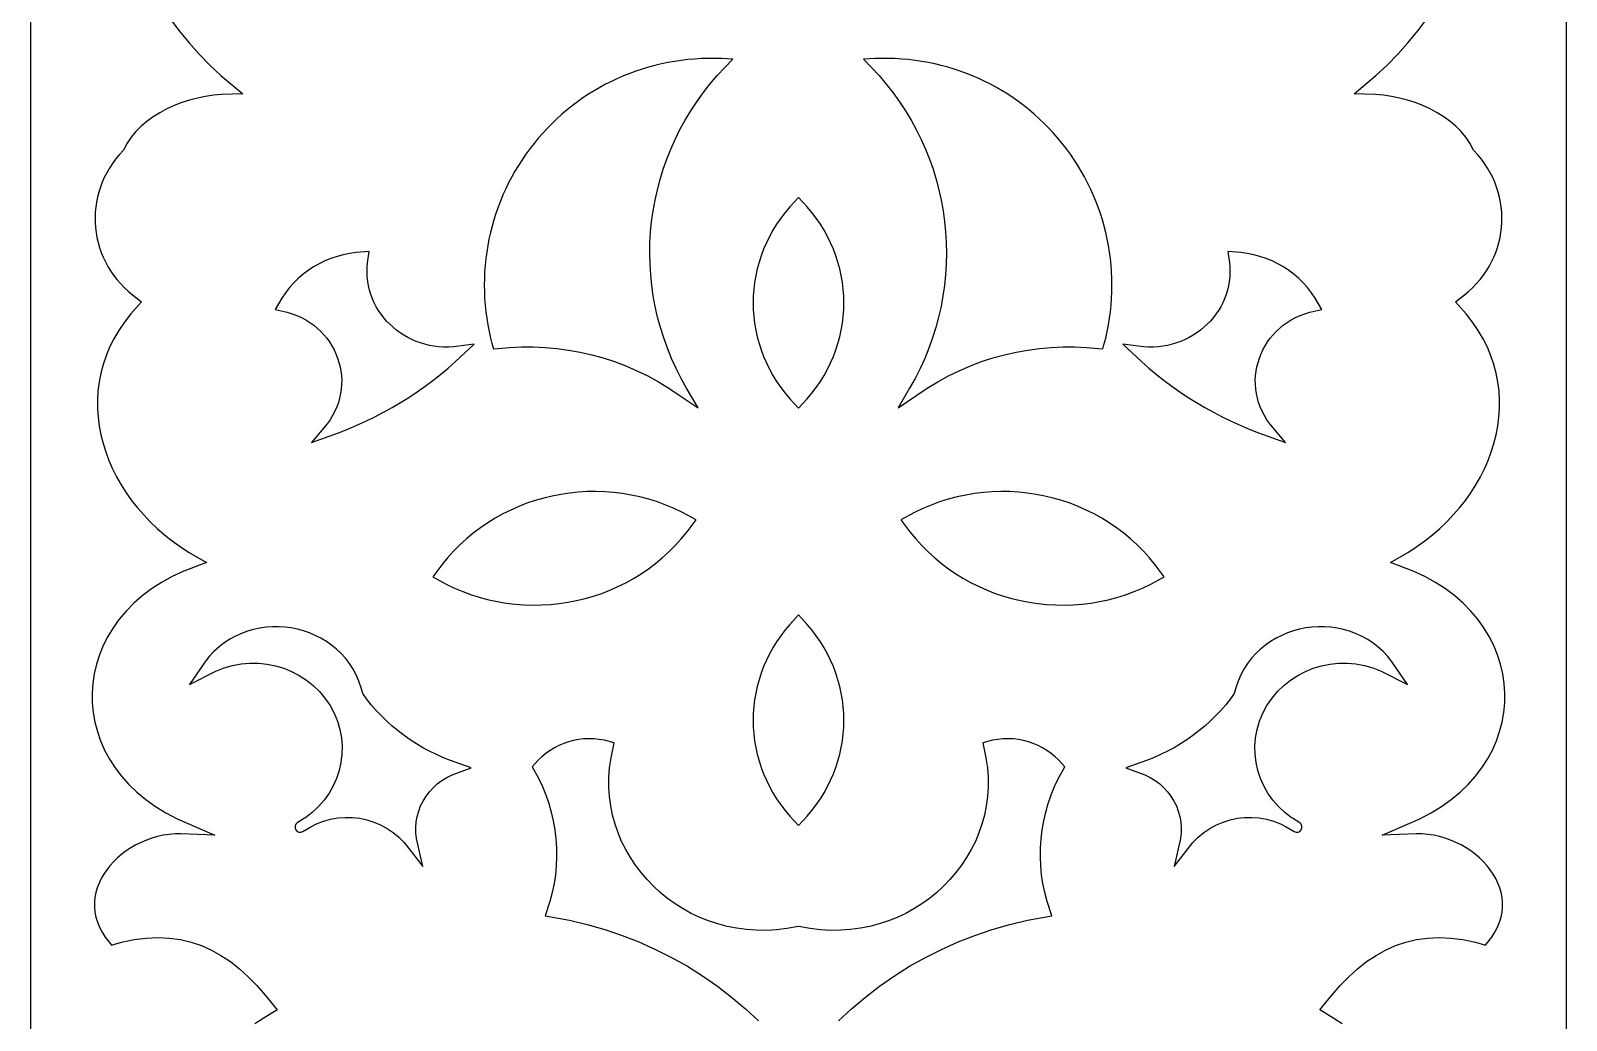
# Model space of a CAD drawing. Extents: x 1009 to 1098, y 41 to 748.
# Drawn here: x 1008.7 to 1098.2, y 187.1 to 244.8 of the extents above; entities that cross this region are included whole.
import ezdxf

# ---------------------------------------------------------------- set-up
doc = ezdxf.new("R2010")
doc.units = 0
doc.layers.add('LAYER_1', color=18, linetype='CONTINUOUS')

msp = doc.modelspace()

# ---------------------------------------------------------------- linework, layer by layer
at = {"layer": 'LAYER_1'}
for points in [[(1008.662, 95.275), (1008.664, 394.028)], [(1098.181, 394.028), (1098.183, 95.275)], [(1016.781, 245.503), (1017.325, 244.779), (1017.895, 244.083), (1018.49, 243.419), (1019.111, 242.786), (1019.755, 242.187), (1021.024, 241.115), (1019.779, 241.074), (1019.316, 241.031), (1018.85, 240.962), (1018.383, 240.867), (1017.921, 240.746), (1017.466, 240.599), (1017.023, 240.428), (1016.594, 240.232), (1016.183, 240.012), (1015.794, 239.77), (1015.431, 239.506), (1015.095, 239.22), (1014.792, 238.914), (1014.523, 238.588), (1014.292, 238.243), (1014.074, 237.83), (1013.818, 237.553), (1013.612, 237.304), (1013.422, 237.047), (1013.249, 236.784), (1013.093, 236.514), (1012.952, 236.239), (1012.829, 235.959), (1012.721, 235.675), (1012.63, 235.387), (1012.555, 235.096), (1012.495, 234.802), (1012.452, 234.506), (1012.425, 234.21), (1012.414, 233.913), (1012.418, 233.615), (1012.438, 233.319), (1012.474, 233.024), (1012.526, 232.731), (1012.593, 232.441), (1012.675, 232.153), (1012.773, 231.87), (1012.887, 231.592), (1013.016, 231.318), (1013.16, 231.051), (1013.319, 230.79), (1013.494, 230.536), (1013.683, 230.289), (1013.888, 230.051), (1014.108, 229.822), (1014.343, 229.603), (1014.593, 229.393), (1015.126, 228.995), (1014.493, 228.279), (1014.124, 227.804), (1013.796, 227.322), (1013.509, 226.832), (1013.261, 226.336), (1013.052, 225.835), (1012.88, 225.329), (1012.744, 224.821), (1012.645, 224.309), (1012.58, 223.796), (1012.549, 223.282), (1012.551, 222.768), (1012.586, 222.255), (1012.652, 221.745), (1012.75, 221.237), (1012.877, 220.733), (1013.034, 220.235), (1013.219, 219.743), (1013.432, 219.258), (1013.672, 218.781), (1013.939, 218.314), (1014.231, 217.858), (1014.547, 217.413), (1014.887, 216.981), (1015.25, 216.563), (1015.635, 216.16), (1016.041, 215.772), (1016.468, 215.402), (1016.914, 215.05), (1017.379, 214.718), (1017.862, 214.405), (1018.908, 213.796), (1017.591, 213.29), (1016.913, 212.976), (1016.282, 212.629), (1015.697, 212.251), (1015.158, 211.846), (1014.665, 211.414), (1014.218, 210.959), (1013.817, 210.483), (1013.461, 209.988), (1013.151, 209.476), (1012.886, 208.95), (1012.667, 208.412), (1012.493, 207.864), (1012.364, 207.308), (1012.281, 206.747), (1012.243, 206.183), (1012.251, 205.618), (1012.304, 205.054), (1012.402, 204.494), (1012.547, 203.939), (1012.737, 203.393), (1012.973, 202.856), (1013.255, 202.332), (1013.584, 201.823), (1013.959, 201.33), (1014.381, 200.856), (1014.849, 200.404), (1015.366, 199.976), (1015.929, 199.574), (1016.541, 199.2), (1017.201, 198.858), (1019.405, 197.895), (1017.423, 197.987), (1017.074, 197.979), (1016.729, 197.948), (1016.388, 197.895), (1016.053, 197.821), (1015.725, 197.726), (1015.404, 197.612), (1015.093, 197.48), (1014.793, 197.33), (1014.504, 197.163), (1014.229, 196.981), (1013.968, 196.785), (1013.722, 196.576), (1013.494, 196.354), (1013.283, 196.121), (1013.092, 195.878), (1012.921, 195.626), (1012.772, 195.367), (1012.645, 195.1), (1012.541, 194.828), (1012.462, 194.552), (1012.407, 194.271), (1012.379, 193.987), (1012.378, 193.7), (1012.405, 193.412), (1012.461, 193.121), (1012.548, 192.829), (1012.667, 192.536), (1012.82, 192.243), (1013.008, 191.949), (1013.234, 191.657), (1013.381, 191.495), (1013.953, 191.657), (1014.686, 191.81), (1015.395, 191.902), (1016.081, 191.933), (1016.745, 191.904), (1017.387, 191.816), (1018.009, 191.669), (1018.61, 191.466), (1019.192, 191.206), (1019.755, 190.893), (1020.3, 190.528), (1020.83, 190.112), (1021.345, 189.647), (1021.847, 189.135), (1022.339, 188.576), (1023.03, 187.71), (1022.22, 187.218), (1021.719, 186.894)], [(1085.126, 186.894), (1084.625, 187.218), (1083.815, 187.71), (1084.506, 188.576), (1084.998, 189.135), (1085.5, 189.647), (1086.015, 190.112), (1086.545, 190.528), (1087.09, 190.893), (1087.653, 191.206), (1088.235, 191.466), (1088.836, 191.669), (1089.458, 191.816), (1090.1, 191.904), (1090.764, 191.933), (1091.45, 191.902), (1092.159, 191.81), (1092.892, 191.657), (1093.464, 191.495), (1093.611, 191.657), (1093.837, 191.949), (1094.025, 192.243), (1094.178, 192.536), (1094.297, 192.829), (1094.384, 193.121), (1094.44, 193.412), (1094.467, 193.7), (1094.466, 193.987), (1094.438, 194.271), (1094.383, 194.552), (1094.304, 194.828), (1094.2, 195.1), (1094.073, 195.367), (1093.924, 195.626), (1093.753, 195.878), (1093.562, 196.121), (1093.351, 196.354), (1093.123, 196.576), (1092.877, 196.785), (1092.616, 196.981), (1092.341, 197.163), (1092.052, 197.33), (1091.752, 197.48), (1091.441, 197.612), (1091.12, 197.726), (1090.792, 197.821), (1090.457, 197.895), (1090.116, 197.948), (1089.77, 197.979), (1089.422, 197.987), (1087.44, 197.895), (1089.644, 198.858), (1090.304, 199.2), (1090.916, 199.574), (1091.479, 199.976), (1091.996, 200.404), (1092.464, 200.856), (1092.886, 201.33), (1093.261, 201.823), (1093.59, 202.332), (1093.872, 202.856), (1094.108, 203.393), (1094.298, 203.939), (1094.443, 204.494), (1094.541, 205.054), (1094.594, 205.618), (1094.602, 206.183), (1094.564, 206.747), (1094.481, 207.308), (1094.352, 207.864), (1094.178, 208.412), (1093.959, 208.95), (1093.694, 209.476), (1093.384, 209.988), (1093.028, 210.483), (1092.627, 210.959), (1092.18, 211.414), (1091.687, 211.846), (1091.148, 212.251), (1090.563, 212.629), (1089.932, 212.976), (1089.254, 213.29), (1087.937, 213.796), (1088.983, 214.405), (1089.466, 214.718), (1089.931, 215.05), (1090.377, 215.402), (1090.804, 215.772), (1091.21, 216.16), (1091.595, 216.563), (1091.958, 216.981), (1092.298, 217.413), (1092.614, 217.858), (1092.906, 218.314), (1093.173, 218.781), (1093.413, 219.258), (1093.626, 219.743), (1093.811, 220.235), (1093.968, 220.733), (1094.095, 221.237), (1094.193, 221.745), (1094.259, 222.255), (1094.294, 222.768), (1094.296, 223.282), (1094.265, 223.796), (1094.2, 224.309), (1094.101, 224.821), (1093.965, 225.329), (1093.793, 225.835), (1093.584, 226.336), (1093.336, 226.832), (1093.049, 227.322), (1092.721, 227.804), (1092.352, 228.279), (1091.719, 228.995), (1092.252, 229.393), (1092.502, 229.603), (1092.737, 229.822), (1092.957, 230.051), (1093.162, 230.289), (1093.351, 230.536), (1093.526, 230.79), (1093.685, 231.051), (1093.829, 231.318), (1093.958, 231.592), (1094.072, 231.87), (1094.17, 232.153), (1094.252, 232.441), (1094.319, 232.731), (1094.371, 233.024), (1094.407, 233.319), (1094.427, 233.615), (1094.431, 233.913), (1094.42, 234.21), (1094.393, 234.506), (1094.35, 234.802), (1094.29, 235.096), (1094.215, 235.387), (1094.124, 235.675), (1094.016, 235.959), (1093.893, 236.239), (1093.752, 236.514), (1093.596, 236.784), (1093.423, 237.047), (1093.233, 237.304), (1093.027, 237.553), (1092.771, 237.83), (1092.553, 238.243), (1092.322, 238.588), (1092.053, 238.914), (1091.749, 239.22), (1091.414, 239.506), (1091.051, 239.77), (1090.662, 240.012), (1090.251, 240.232), (1089.822, 240.428), (1089.379, 240.599), (1088.924, 240.746), (1088.462, 240.867), (1087.995, 240.962), (1087.529, 241.031), (1087.066, 241.074), (1085.821, 241.115), (1087.089, 242.187), (1087.734, 242.786), (1088.355, 243.419), (1088.95, 244.083), (1089.52, 244.779), (1090.064, 245.503)], [(1055.751, 187.07), (1056.519, 187.785), (1057.319, 188.462), (1058.15, 189.1), (1059.011, 189.699), (1059.901, 190.256), (1060.817, 190.772), (1061.757, 191.245), (1062.722, 191.675), (1063.708, 192.06), (1064.714, 192.399), (1065.739, 192.692), (1066.782, 192.937), (1068.182, 193.198), (1067.912, 194.04), (1067.777, 194.555), (1067.67, 195.074), (1067.592, 195.595), (1067.543, 196.119), (1067.521, 196.643), (1067.528, 197.167), (1067.563, 197.69), (1067.625, 198.21), (1067.716, 198.727), (1067.834, 199.239), (1067.98, 199.746), (1068.153, 200.246), (1068.354, 200.739), (1068.582, 201.222), (1068.941, 201.889), (1068.605, 202.265), (1068.386, 202.475), (1068.154, 202.668), (1067.909, 202.841), (1067.653, 202.996), (1067.387, 203.131), (1067.112, 203.247), (1066.829, 203.343), (1066.54, 203.419), (1066.246, 203.474), (1065.947, 203.508), (1065.646, 203.521), (1065.343, 203.512), (1065.039, 203.481), (1064.736, 203.428), (1064.166, 203.284), (1064.351, 202.41), (1064.433, 201.834), (1064.474, 201.264), (1064.475, 200.701), (1064.439, 200.147), (1064.366, 199.602), (1064.258, 199.067), (1064.115, 198.545), (1063.939, 198.035), (1063.732, 197.539), (1063.493, 197.058), (1063.225, 196.593), (1062.928, 196.146), (1062.604, 195.718), (1062.253, 195.309), (1061.878, 194.922), (1061.48, 194.556), (1061.059, 194.215), (1060.616, 193.898), (1060.154, 193.607), (1059.673, 193.343), (1059.174, 193.108), (1058.66, 192.902), (1058.13, 192.727), (1057.586, 192.583), (1057.029, 192.473), (1056.461, 192.397), (1055.882, 192.356), (1055.294, 192.352), (1054.698, 192.386), (1054.095, 192.458), (1053.422, 192.583), (1052.75, 192.458), (1052.147, 192.386), (1051.551, 192.352), (1050.963, 192.356), (1050.384, 192.397), (1049.816, 192.473), (1049.259, 192.583), (1048.715, 192.727), (1048.185, 192.902), (1047.671, 193.108), (1047.172, 193.343), (1046.691, 193.607), (1046.229, 193.898), (1045.786, 194.215), (1045.365, 194.556), (1044.967, 194.922), (1044.591, 195.309), (1044.241, 195.718), (1043.917, 196.146), (1043.62, 196.593), (1043.352, 197.058), (1043.113, 197.539), (1042.905, 198.035), (1042.73, 198.545), (1042.587, 199.067), (1042.479, 199.602), (1042.406, 200.147), (1042.37, 200.701), (1042.371, 201.264), (1042.412, 201.834), (1042.494, 202.41), (1042.679, 203.284), (1042.109, 203.428), (1041.806, 203.481), (1041.502, 203.512), (1041.199, 203.521), (1040.898, 203.508), (1040.599, 203.474), (1040.305, 203.419), (1040.016, 203.343), (1039.733, 203.247), (1039.458, 203.131), (1039.192, 202.996), (1038.936, 202.841), (1038.691, 202.668), (1038.459, 202.475), (1038.24, 202.265), (1037.904, 201.889), (1038.263, 201.222), (1038.491, 200.739), (1038.692, 200.246), (1038.865, 199.746), (1039.011, 199.239), (1039.129, 198.727), (1039.22, 198.21), (1039.282, 197.69), (1039.317, 197.167), (1039.324, 196.643), (1039.302, 196.119), (1039.253, 195.595), (1039.175, 195.074), (1039.068, 194.555), (1038.933, 194.04), (1038.663, 193.198), (1040.063, 192.937), (1041.106, 192.692), (1042.131, 192.399), (1043.137, 192.06), (1044.123, 191.675), (1045.088, 191.245), (1046.028, 190.772), (1046.944, 190.256), (1047.834, 189.699), (1048.695, 189.1), (1049.526, 188.462), (1050.326, 187.785), (1051.094, 187.07)]]:
    msp.add_lwpolyline(points, dxfattribs=at)
for points in [[(1049.127, 242.654), (1049.589, 243.131), (1048.926, 243.162, 0.509066), (1035.569, 226.487), (1035.636, 226.244), (1035.886, 226.267), (1036.579, 226.33), (1037.268, 226.361), (1037.956, 226.362), (1038.645, 226.331), (1039.332, 226.27), (1040.016, 226.178), (1040.696, 226.055), (1041.372, 225.901), (1042.041, 225.716), (1042.704, 225.5), (1043.358, 225.253), (1044.003, 224.975), (1044.638, 224.667), (1045.261, 224.327), (1045.872, 223.956), (1046.475, 223.551), (1047.57, 222.814), (1046.901, 223.952, -0.33706)], [(1057.875, 243.162), (1057.212, 243.131), (1057.674, 242.654, -0.33706), (1059.9, 223.952), (1059.231, 222.814), (1060.326, 223.551), (1060.929, 223.956), (1061.54, 224.327), (1062.163, 224.667), (1062.798, 224.975), (1063.443, 225.253), (1064.097, 225.5), (1064.76, 225.716), (1065.429, 225.901), (1066.105, 226.055), (1066.785, 226.178), (1067.469, 226.27), (1068.156, 226.331), (1068.844, 226.362), (1069.533, 226.361), (1070.222, 226.33), (1070.915, 226.267), (1071.165, 226.244), (1071.232, 226.487, 0.509066)], [(1021.295, 209.785), (1020.944, 209.655), (1020.601, 209.499), (1020.268, 209.316), (1019.947, 209.106), (1019.639, 208.869), (1019.346, 208.605), (1019.07, 208.313), (1018.813, 207.993), (1017.921, 206.687), (1019.452, 207.466), (1019.937, 207.656), (1020.433, 207.795), (1020.934, 207.885), (1021.439, 207.927), (1021.942, 207.921), (1022.44, 207.869), (1022.931, 207.771), (1023.409, 207.628), (1023.871, 207.442), (1024.314, 207.213), (1024.734, 206.942), (1025.127, 206.63), (1025.489, 206.278), (1025.818, 205.887), (1026.11, 205.458), (1026.355, 205.002), (1026.547, 204.535), (1026.687, 204.059), (1026.776, 203.578), (1026.816, 203.095), (1026.806, 202.613), (1026.748, 202.136), (1026.644, 201.667), (1026.493, 201.21), (1026.297, 200.767), (1026.056, 200.344), (1025.773, 199.943), (1025.446, 199.567), (1025.079, 199.22), (1024.679, 198.912), (1024.623, 198.884), (1024.205, 198.616, 0.99322), (1024.525, 198.109), (1024.986, 198.395), (1025.316, 198.562), (1025.725, 198.719), (1026.143, 198.834), (1026.567, 198.907), (1026.994, 198.939), (1027.421, 198.93), (1027.845, 198.881), (1028.261, 198.793), (1028.667, 198.666), (1029.059, 198.5), (1029.434, 198.296), (1029.789, 198.056), (1030.12, 197.779), (1030.424, 197.465), (1031.526, 196.065), (1031.16, 197.7), (1031.12, 198.029), (1031.113, 198.356), (1031.138, 198.679), (1031.194, 198.995), (1031.28, 199.304), (1031.395, 199.603), (1031.538, 199.89), (1031.707, 200.164), (1031.902, 200.422), (1032.122, 200.663), (1032.366, 200.884), (1032.633, 201.084), (1032.921, 201.26), (1033.23, 201.412), (1034.345, 201.834), (1033.136, 202.254), (1032.721, 202.417), (1032.315, 202.595), (1031.918, 202.789), (1031.529, 202.998), (1031.151, 203.222), (1030.782, 203.46), (1030.424, 203.712), (1030.076, 203.978), (1029.74, 204.257), (1029.416, 204.55), (1029.104, 204.855), (1028.805, 205.173), (1028.519, 205.502), (1028.247, 205.844), (1028.018, 206.155), (1027.931, 206.492), (1027.798, 206.876), (1027.637, 207.241), (1027.451, 207.584), (1027.242, 207.907), (1027.01, 208.208), (1026.758, 208.488), (1026.487, 208.745), (1026.2, 208.98), (1025.897, 209.192), (1025.581, 209.381), (1025.253, 209.547), (1024.914, 209.69), (1024.567, 209.809), (1024.212, 209.905), (1023.851, 209.976), (1023.487, 210.024), (1023.119, 210.046), (1022.751, 210.045), (1022.382, 210.018), (1022.016, 209.966), (1021.653, 209.889)], [(1082.32, 198.109, 0.99322), (1082.64, 198.616), (1082.222, 198.884), (1082.166, 198.912), (1081.766, 199.22), (1081.399, 199.567), (1081.072, 199.943), (1080.789, 200.344), (1080.548, 200.767), (1080.352, 201.21), (1080.201, 201.667), (1080.097, 202.136), (1080.039, 202.613), (1080.029, 203.095), (1080.069, 203.578), (1080.158, 204.059), (1080.298, 204.535), (1080.49, 205.002), (1080.735, 205.458), (1081.027, 205.887), (1081.356, 206.278), (1081.718, 206.63), (1082.111, 206.942), (1082.531, 207.213), (1082.974, 207.442), (1083.436, 207.628), (1083.914, 207.771), (1084.404, 207.869), (1084.903, 207.921), (1085.406, 207.927), (1085.911, 207.885), (1086.412, 207.795), (1086.908, 207.656), (1087.393, 207.466), (1088.924, 206.687), (1088.032, 207.993), (1087.775, 208.313), (1087.499, 208.605), (1087.206, 208.869), (1086.898, 209.106), (1086.577, 209.316), (1086.244, 209.499), (1085.901, 209.655), (1085.55, 209.785), (1085.192, 209.889), (1084.829, 209.966), (1084.463, 210.018), (1084.094, 210.045), (1083.726, 210.046), (1083.358, 210.024), (1082.994, 209.976), (1082.633, 209.905), (1082.278, 209.809), (1081.931, 209.69), (1081.592, 209.547), (1081.264, 209.381), (1080.948, 209.192), (1080.645, 208.98), (1080.357, 208.745), (1080.087, 208.488), (1079.835, 208.208), (1079.603, 207.907), (1079.394, 207.584), (1079.208, 207.241), (1079.047, 206.876), (1078.914, 206.492), (1078.827, 206.155), (1078.598, 205.844), (1078.326, 205.502), (1078.04, 205.173), (1077.741, 204.855), (1077.429, 204.55), (1077.105, 204.257), (1076.769, 203.978), (1076.421, 203.712), (1076.063, 203.46), (1075.694, 203.222), (1075.316, 202.998), (1074.927, 202.789), (1074.53, 202.595), (1074.124, 202.417), (1073.709, 202.254), (1072.5, 201.834), (1073.615, 201.412), (1073.924, 201.26), (1074.212, 201.084), (1074.479, 200.884), (1074.723, 200.663), (1074.943, 200.422), (1075.138, 200.164), (1075.307, 199.89), (1075.45, 199.603), (1075.565, 199.304), (1075.651, 198.995), (1075.707, 198.679), (1075.732, 198.356), (1075.725, 198.029), (1075.685, 197.7), (1075.319, 196.065), (1076.421, 197.465), (1076.725, 197.779), (1077.056, 198.056), (1077.411, 198.296), (1077.786, 198.5), (1078.178, 198.666), (1078.584, 198.793), (1079, 198.881), (1079.424, 198.93), (1079.851, 198.939), (1080.278, 198.907), (1080.702, 198.834), (1081.12, 198.719), (1081.528, 198.562), (1081.859, 198.395)]]:
    msp.add_lwpolyline(points, format="xyb", close=True, dxfattribs=at)
for points in [[(1053.422, 222.789), (1053.931, 223.338), (1054.206, 223.665), (1054.462, 224.001), (1054.699, 224.347), (1054.917, 224.7), (1055.116, 225.061), (1055.296, 225.428), (1055.458, 225.802), (1055.6, 226.181), (1055.723, 226.565), (1055.828, 226.953), (1055.913, 227.344), (1055.98, 227.738), (1056.027, 228.134), (1056.056, 228.531), (1056.065, 228.929), (1056.056, 229.327), (1056.027, 229.724), (1055.98, 230.12), (1055.913, 230.514), (1055.828, 230.905), (1055.723, 231.293), (1055.6, 231.677), (1055.458, 232.056), (1055.296, 232.429), (1055.116, 232.797), (1054.917, 233.158), (1054.699, 233.511), (1054.462, 233.856), (1054.206, 234.193), (1053.931, 234.52), (1053.422, 235.069), (1052.914, 234.52), (1052.639, 234.193), (1052.383, 233.856), (1052.146, 233.511), (1051.928, 233.158), (1051.729, 232.797), (1051.549, 232.429), (1051.387, 232.056), (1051.245, 231.677), (1051.122, 231.293), (1051.017, 230.905), (1050.932, 230.514), (1050.865, 230.12), (1050.818, 229.724), (1050.789, 229.327), (1050.78, 228.929), (1050.789, 228.531), (1050.818, 228.134), (1050.865, 227.738), (1050.932, 227.344), (1051.017, 226.953), (1051.122, 226.565), (1051.245, 226.181), (1051.387, 225.802), (1051.549, 225.428), (1051.729, 225.061), (1051.928, 224.7), (1052.146, 224.347), (1052.383, 224.001), (1052.639, 223.665), (1052.914, 223.338)], [(1025.478, 231.211), (1025.153, 231.026), (1024.841, 230.822), (1024.544, 230.598), (1024.261, 230.356), (1023.995, 230.095), (1023.745, 229.817), (1023.514, 229.521), (1023.303, 229.21), (1022.911, 228.54), (1023.618, 228.377), (1023.906, 228.29), (1024.181, 228.187), (1024.445, 228.068), (1024.695, 227.934), (1024.933, 227.786), (1025.158, 227.625), (1025.37, 227.452), (1025.568, 227.266), (1025.752, 227.07), (1025.923, 226.864), (1026.079, 226.648), (1026.22, 226.424), (1026.347, 226.192), (1026.458, 225.954), (1026.554, 225.709), (1026.634, 225.459), (1026.698, 225.206), (1026.746, 224.948), (1026.777, 224.688), (1026.791, 224.426), (1026.788, 224.163), (1026.767, 223.9), (1026.729, 223.638), (1026.673, 223.377), (1026.598, 223.118), (1026.505, 222.861), (1026.393, 222.609), (1026.261, 222.36), (1026.11, 222.117), (1025.939, 221.879), (1025.038, 220.794), (1026.613, 221.361), (1027.151, 221.571), (1027.682, 221.795), (1028.206, 222.032), (1028.722, 222.283), (1029.231, 222.547), (1029.732, 222.825), (1030.225, 223.116), (1030.71, 223.419), (1031.186, 223.735), (1031.653, 224.064), (1032.111, 224.405), (1032.559, 224.758), (1032.998, 225.123), (1033.426, 225.5), (1034.514, 226.512), (1033.301, 226.369), (1033.013, 226.352), (1032.728, 226.352), (1032.448, 226.369), (1032.172, 226.402), (1031.902, 226.45), (1031.638, 226.514), (1031.379, 226.592), (1031.127, 226.684), (1030.883, 226.79), (1030.646, 226.908), (1030.417, 227.04), (1030.197, 227.183), (1029.986, 227.338), (1029.785, 227.505), (1029.594, 227.681), (1029.413, 227.868), (1029.244, 228.064), (1029.087, 228.27), (1028.942, 228.484), (1028.81, 228.705), (1028.691, 228.935), (1028.586, 229.171), (1028.495, 229.414), (1028.418, 229.662), (1028.357, 229.917), (1028.312, 230.176), (1028.282, 230.44), (1028.269, 230.709), (1028.274, 230.981), (1028.296, 231.257), (1028.39, 231.913), (1027.642, 231.861), (1027.261, 231.81), (1026.887, 231.735), (1026.52, 231.637), (1026.163, 231.517), (1025.815, 231.374)], [(1081.807, 220.794), (1080.906, 221.879), (1080.735, 222.117), (1080.584, 222.36), (1080.452, 222.609), (1080.34, 222.861), (1080.247, 223.118), (1080.172, 223.377), (1080.116, 223.638), (1080.078, 223.9), (1080.057, 224.163), (1080.054, 224.426), (1080.068, 224.688), (1080.099, 224.948), (1080.147, 225.206), (1080.211, 225.459), (1080.291, 225.709), (1080.387, 225.954), (1080.498, 226.192), (1080.625, 226.424), (1080.766, 226.648), (1080.922, 226.864), (1081.093, 227.07), (1081.277, 227.266), (1081.475, 227.452), (1081.687, 227.625), (1081.912, 227.786), (1082.15, 227.934), (1082.4, 228.068), (1082.664, 228.187), (1082.939, 228.29), (1083.227, 228.377), (1083.934, 228.54), (1083.542, 229.21), (1083.331, 229.521), (1083.1, 229.817), (1082.85, 230.095), (1082.584, 230.356), (1082.301, 230.598), (1082.004, 230.822), (1081.692, 231.026), (1081.367, 231.211), (1081.03, 231.374), (1080.682, 231.517), (1080.325, 231.637), (1079.958, 231.735), (1079.584, 231.81), (1079.203, 231.861), (1078.455, 231.913), (1078.549, 231.257), (1078.571, 230.981), (1078.576, 230.709), (1078.563, 230.44), (1078.533, 230.176), (1078.488, 229.917), (1078.426, 229.662), (1078.35, 229.414), (1078.259, 229.171), (1078.154, 228.935), (1078.035, 228.705), (1077.903, 228.484), (1077.758, 228.27), (1077.601, 228.064), (1077.432, 227.868), (1077.251, 227.681), (1077.06, 227.505), (1076.859, 227.338), (1076.648, 227.183), (1076.428, 227.04), (1076.199, 226.908), (1075.962, 226.79), (1075.718, 226.684), (1075.466, 226.592), (1075.207, 226.514), (1074.943, 226.45), (1074.672, 226.402), (1074.397, 226.369), (1074.117, 226.352), (1073.832, 226.352), (1073.544, 226.369), (1072.331, 226.512), (1073.419, 225.5), (1073.847, 225.123), (1074.286, 224.758), (1074.734, 224.405), (1075.192, 224.064), (1075.659, 223.735), (1076.135, 223.419), (1076.62, 223.116), (1077.113, 222.825), (1077.614, 222.547), (1078.123, 222.283), (1078.639, 222.032), (1079.163, 221.795), (1079.694, 221.571), (1080.232, 221.361)], [(1037.593, 217.243), (1037.116, 217.059), (1036.648, 216.852), (1036.189, 216.625), (1035.74, 216.377), (1035.302, 216.107), (1034.877, 215.817), (1034.463, 215.507), (1034.064, 215.176), (1033.679, 214.825), (1033.31, 214.455), (1032.956, 214.064), (1032.62, 213.654), (1032.099, 212.951), (1032.877, 212.534), (1033.362, 212.303), (1033.855, 212.096), (1034.353, 211.914), (1034.856, 211.756), (1035.364, 211.622), (1035.875, 211.513), (1036.388, 211.427), (1036.903, 211.364), (1037.418, 211.325), (1037.934, 211.309), (1038.448, 211.317), (1038.961, 211.347), (1039.471, 211.399), (1039.978, 211.474), (1040.48, 211.572), (1040.977, 211.691), (1041.469, 211.833), (1041.953, 211.996), (1042.43, 212.181), (1042.898, 212.387), (1043.357, 212.614), (1043.806, 212.862), (1044.244, 213.132), (1044.669, 213.422), (1045.082, 213.732), (1045.482, 214.063), (1045.867, 214.414), (1046.236, 214.785), (1046.59, 215.175), (1046.926, 215.585), (1047.447, 216.288), (1046.669, 216.705), (1046.183, 216.936), (1045.691, 217.143), (1045.193, 217.325), (1044.69, 217.483), (1044.182, 217.617), (1043.671, 217.726), (1043.158, 217.812), (1042.643, 217.875), (1042.128, 217.914), (1041.612, 217.93), (1041.098, 217.923), (1040.585, 217.892), (1040.075, 217.84), (1039.568, 217.765), (1039.066, 217.667), (1038.569, 217.548), (1038.077, 217.406)], [(1070.457, 211.427), (1070.97, 211.513), (1071.481, 211.622), (1071.989, 211.756), (1072.492, 211.914), (1072.99, 212.096), (1073.483, 212.303), (1073.968, 212.534), (1074.746, 212.951), (1074.225, 213.654), (1073.889, 214.064), (1073.535, 214.455), (1073.166, 214.825), (1072.781, 215.176), (1072.381, 215.507), (1071.968, 215.817), (1071.543, 216.107), (1071.105, 216.377), (1070.656, 216.625), (1070.197, 216.852), (1069.729, 217.059), (1069.252, 217.243), (1068.768, 217.406), (1068.276, 217.548), (1067.779, 217.667), (1067.277, 217.765), (1066.77, 217.84), (1066.26, 217.892), (1065.747, 217.923), (1065.233, 217.93), (1064.717, 217.914), (1064.202, 217.875), (1063.687, 217.812), (1063.174, 217.726), (1062.663, 217.617), (1062.155, 217.483), (1061.652, 217.325), (1061.154, 217.143), (1060.662, 216.936), (1060.176, 216.705), (1059.398, 216.288), (1059.919, 215.585), (1060.255, 215.175), (1060.609, 214.785), (1060.978, 214.414), (1061.363, 214.063), (1061.763, 213.732), (1062.176, 213.422), (1062.601, 213.132), (1063.039, 212.862), (1063.488, 212.614), (1063.947, 212.387), (1064.415, 212.181), (1064.892, 211.996), (1065.376, 211.833), (1065.868, 211.691), (1066.365, 211.572), (1066.867, 211.474), (1067.374, 211.399), (1067.884, 211.347), (1068.397, 211.317), (1068.911, 211.309), (1069.427, 211.325), (1069.942, 211.364)], [(1053.422, 210.736), (1052.914, 210.187), (1052.639, 209.86), (1052.383, 209.524), (1052.146, 209.178), (1051.928, 208.825), (1051.729, 208.464), (1051.549, 208.097), (1051.387, 207.723), (1051.245, 207.344), (1051.122, 206.96), (1051.017, 206.572), (1050.932, 206.181), (1050.865, 205.787), (1050.818, 205.391), (1050.789, 204.994), (1050.78, 204.596), (1050.789, 204.198), (1050.818, 203.801), (1050.865, 203.405), (1050.932, 203.011), (1051.017, 202.62), (1051.122, 202.232), (1051.245, 201.848), (1051.387, 201.469), (1051.549, 201.096), (1051.729, 200.728), (1051.928, 200.367), (1052.146, 200.014), (1052.383, 199.669), (1052.639, 199.332), (1052.914, 199.005), (1053.422, 198.456), (1053.931, 199.005), (1054.206, 199.332), (1054.462, 199.669), (1054.699, 200.014), (1054.917, 200.367), (1055.116, 200.728), (1055.296, 201.096), (1055.458, 201.469), (1055.6, 201.848), (1055.723, 202.232), (1055.828, 202.62), (1055.913, 203.011), (1055.98, 203.405), (1056.027, 203.801), (1056.056, 204.198), (1056.065, 204.596), (1056.056, 204.994), (1056.027, 205.391), (1055.98, 205.787), (1055.913, 206.181), (1055.828, 206.572), (1055.723, 206.96), (1055.6, 207.344), (1055.458, 207.723), (1055.296, 208.097), (1055.116, 208.464), (1054.917, 208.825), (1054.699, 209.178), (1054.462, 209.524), (1054.206, 209.86), (1053.931, 210.187)]]:
    msp.add_lwpolyline(points, close=True, dxfattribs=at)

doc.saveas('drawing.dxf')
